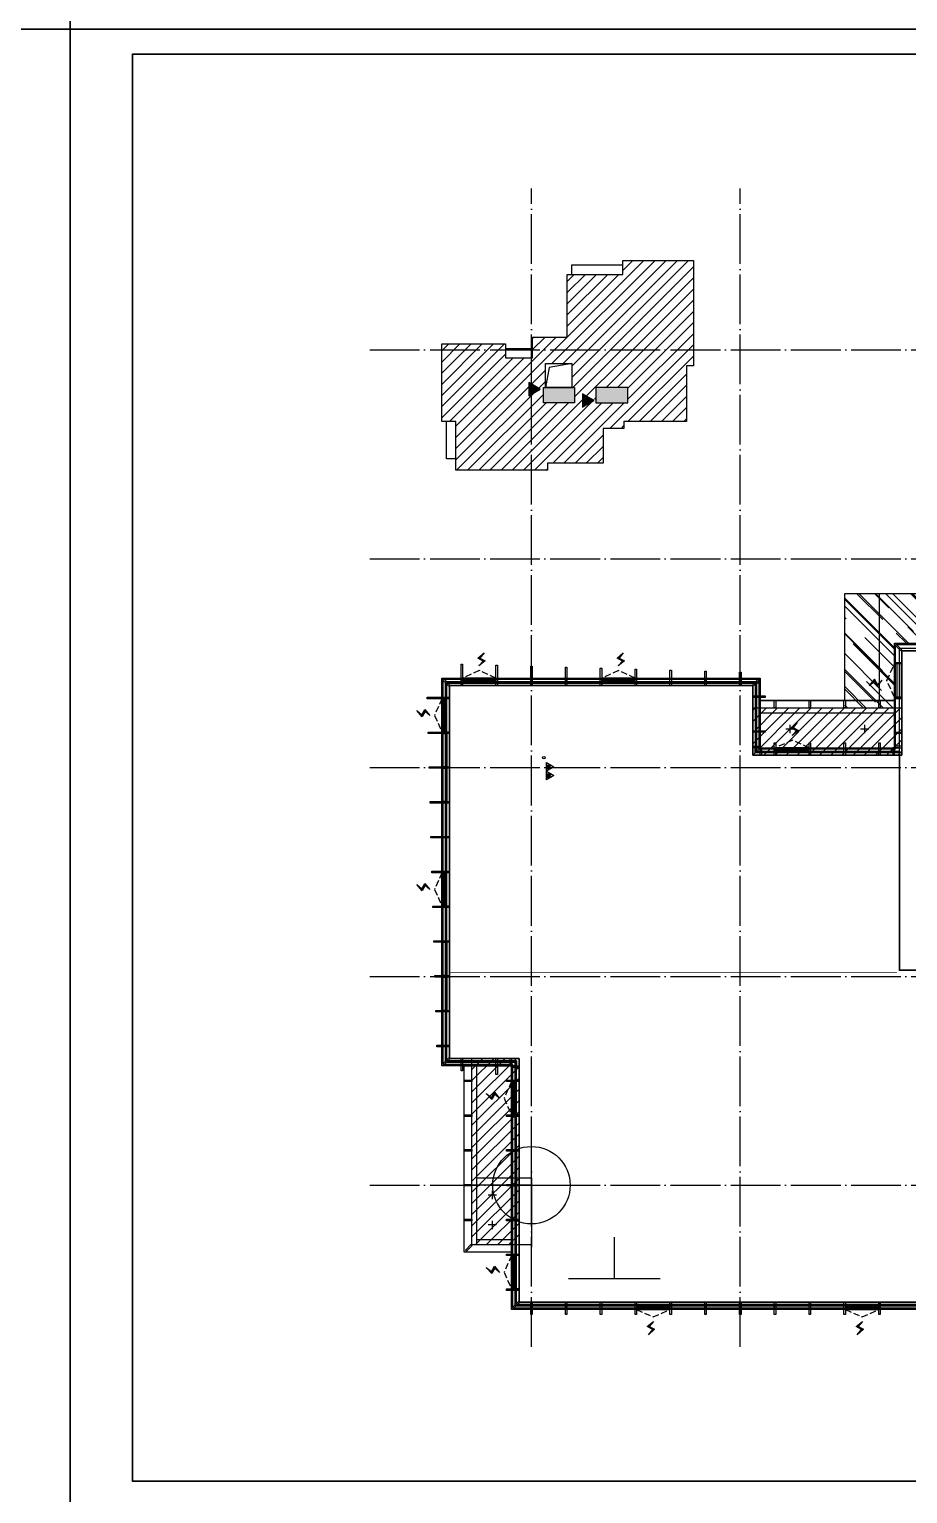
# Model space of a CAD drawing. Extents: x -292644 to 263613, y -713695 to 491457.
# Drawn here: x -20198 to 15135, y 46989 to 105900 of the extents above; entities that cross this region are included whole.
import ezdxf
from ezdxf.xclip import XClip

# ---------------------------------------------------------------- set-up
doc = ezdxf.new("R2010")
doc.units = 0
doc.header["$LTSCALE"] = 1000
doc.header["$MEASUREMENT"] = 0
for name, pattern in [('10#楼幕墙$0$DASH', [0.35, 0.25, -0.1]), ('104-10 轴网$0$DOTE', [2.42, 2, -0.2, 0.02, -0.2]), ('X-104 8#10#平面_t3$0$109-34 轴网$0$L1$0$$AUDIT_BAD_LTYPE1', [0]), ('X-104 8#10#平面_t3$0$DASH', [0.35, 0.25, -0.1])]:
    doc.linetypes.add(name, pattern=pattern)
doc.layers.get('0').update_dxf_attribs({"linetype": 'CONTINUOUS'})
doc.layers.get('Defpoints').update_dxf_attribs({"linetype": 'CONTINUOUS'})
doc.layers.add('10#楼幕墙$0$04-不打印_辅助线', color=165, linetype='CONTINUOUS', plot=False)
doc.layers.add('X-104 8#10#平面_t3$0$04-不打印_辅助线', color=165, linetype='CONTINUOUS', plot=False)
for name, color, linetype in [('10#楼幕墙$0$04-电动窗', 1, 'CONTINUOUS'), ('10#楼幕墙$0$A-C_玻璃幕墙', 140, 'CONTINUOUS'), ('10#楼幕墙$0$A-C_窗b', 191, 'CONTINUOUS'), ('10#楼幕墙$0$A-O_屋面', 201, 'CONTINUOUS'), ('10#楼幕墙$0$A-TECH_结构', 21, 'CONTINUOUS'), ('104-10 轴网$0$A_AXIS-轴线', 36, '104-10 轴网$0$DOTE'), ('X-104 8#10#平面_t3$0$05-填充_156', 156, 'CONTINUOUS'), ('X-104 8#10#平面_t3$0$05-填充_天正', 26, 'CONTINUOUS'), ('X-104 8#10#平面_t3$0$A-C_玻璃幕墙', 140, 'CONTINUOUS'), ('X-104 8#10#平面_t3$0$A-O_分水线', 127, 'CONTINUOUS'), ('X-104 8#10#平面_t3$0$A-O_屋面', 201, 'CONTINUOUS'), ('X-104 8#10#平面_t3$0$A-SUR_看线', 231, 'CONTINUOUS'), ('X-104 8#10#平面_t3$0$A-TECH_结构', 21, 'CONTINUOUS'), ('X-104 8#10#平面_t3$0$A_STR-砼柱', 51, 'CONTINUOUS'), ('X-104 8#10#平面_t3$0$EH_玻璃', 156, 'CONTINUOUS'), ('X-104 8#10#平面_t3$0$EH_石材', 116, 'CONTINUOUS'), ('X-104 8#10#平面_t3$0$水-消火栓', 41, 'CONTINUOUS')]:
    doc.layers.add(name, color=color, linetype=linetype)
doc.layers.add('X-104 8#10#平面_t3$0$000套内', color=226, linetype='CONTINUOUS', lineweight=30, plot=False)
doc.layers.get('X-104 8#10#平面_t3$0$A-O_分水线').off()
pattern_1 = [(45, (0, 0), (-224.5064, 224.5064), [])]

# ---------------------------------------------------------------- blocks, each defined once
blk = doc.blocks.new('104-8910 结构')
at = {"layer": 'Defpoints'}
blk.add_lwpolyline([(-19000, -118200), (61000, -118200), (61000, 41800), (-19000, 41800)], close=True, dxfattribs=at)
blk = doc.blocks.new('图框-A1')
for points, const_width in [([(0, 0), (841, 0), (841, 594), (0, 594)], 0.05), ([(766, 584), (25, 584), (25, 10), (766, 10)], 0.5)]:
    blk.add_lwpolyline(points, close=True, dxfattribs=dict(const_width=const_width))
at = {"const_width": 0.05}
blk.add_lwpolyline([(0, 297), (2, 297)], dxfattribs=at)
blk = doc.blocks.new('104-10 轴网')
at = {"layer": '104-10 轴网$0$A_AXIS-轴线', "linetype": '104-10 轴网$0$DOTE'}
for p, q in [((0, -6500), (0, 40100)), ((8400, -6500), (8400, 40100)), ((16800, -6500), (16800, 40100)), ((25200, -6500), (25200, 40100)), ((33600, -6500), (33600, 40100)), ((42000, -6500), (42000, 40100)), ((120430, 40100), (120430, -6500)), ((128830, 40100), (128830, -6500)), ((137230, 40100), (137230, -6500)), ((145630, 40100), (145630, -6500)), ((154030, 40100), (154030, -6500)), ((162430, 40100), (162430, -6500)), ((-6500, 33600), (48500, 33600)), ((168930, 33600), (113930, 33600)), ((-6500, 25200), (48500, 25200)), ((168930, 25200), (113930, 25200)), ((-6500, 16800), (48500, 16800)), ((168930, 16800), (113930, 16800)), ((-6500, 8400), (48500, 8400)), ((168930, 8400), (113930, 8400)), ((-6500, 0), (48500, 0)), ((168930, 0), (113930, 0))]:
    blk.add_line(p, q, dxfattribs=at)
at = {"layer": 'Defpoints'}
for points in [[(-16050, 45500), (58050, 45500), (58050, -11900), (-16050, -11900)], [(104380, 45500), (178480, 45500), (178480, -11900), (104380, -11900)]]:
    blk.add_lwpolyline(points, close=True, dxfattribs=at)
blk = doc.blocks.new('X-104 8#10#平面_t3$0$rhyseuyi')
at = {"layer": 'X-104 8#10#平面_t3$0$04-不打印_辅助线', "linetype": 'X-104 8#10#平面_t3$0$109-34 轴网$0$L1$0$$AUDIT_BAD_LTYPE1'}
h = blk.add_hatch(dxfattribs=at)
h.set_pattern_fill('ANSI31', color=256, scale=200)
h.set_pattern_definition(pattern_1)
h.paths.add_polyline_path([(8900, 78600), (14900, 78600), (14900, 76700), (8900, 76700)])
h = blk.add_hatch(dxfattribs=at)
h.set_pattern_fill('ANSI31', color=256, scale=200)
h.set_pattern_definition(pattern_1)
h.paths.add_polyline_path([(-2400, 64500), (-500, 64500), (-500, 57000), (-2400, 57000)])
for points in [[(8900, 78600), (14900, 78600), (14900, 76700), (8900, 76700)], [(-2400, 64500), (-500, 64500), (-500, 57000), (-2400, 57000)]]:
    blk.add_lwpolyline(points, close=True, dxfattribs=at)
at = {"layer": 'X-104 8#10#平面_t3$0$A-TECH_结构', "linetype": 'X-104 8#10#平面_t3$0$109-34 轴网$0$L1$0$$AUDIT_BAD_LTYPE1'}
blk.add_lwpolyline([(-500, 64500), (-500, 54700), (17300, 54700), (17300, 56100), (28500, 56100), (28500, 63100), (34100, 63100), (34100, 64500), (45300, 64500), (45300, 75700), (46700, 75700), (46700, 96300), (33100, 96300), (33100, 93500), (21900, 93500), (21900, 80900), (14900, 80900), (14900, 76700), (8900, 76700), (8900, 79500), (-3300, 79500), (-3300, 64500)], close=True, dxfattribs=at)
for points in [[(8900, 78600), (14900, 78600)], [(-500, 57000), (-2400, 57000), (-2400, 64500)]]:
    blk.add_lwpolyline(points, dxfattribs=at)
blk = doc.blocks.new('10#楼幕墙$0$2')
for points in [[(-199772, 234016), (-199772, 236514)], [(-199772, 234016), (-202271, 234016)], [(-199772, 234016), (-199772, 231517)], [(-199772, 234016), (-197274, 234016)]]:
    blk.add_lwpolyline(points)
blk.add_circle((-199772, 234016), 1557)
blk = doc.blocks.new('10#楼幕墙$0$ii')
blk.add_lwpolyline([(-1340, 0), (0, 0), (0, -150), (-1340, -150)], close=True)
blk = doc.blocks.new('10#楼幕墙$0$$TCHSYS$WIN2D')
for p, q in [((-0.5, 0.5), (0.5, 0.5)), ((-0.5, 0.5), (-0.5, -0.5)), ((0.5, 0.5), (0.5, -0.5)), ((0.5, 0.167), (-0.5, 0.167)), ((0.5, -0.167), (-0.5, -0.167)), ((-0.5, -0.5), (0.5, -0.5))]:
    blk.add_line(p, q)
blk = doc.blocks.new('10#楼幕墙$0$开启扇')
at = {"layer": '10#楼幕墙$0$04-电动窗'}
h = blk.add_hatch(color=1, dxfattribs=at)
h.dxf.hatch_style = 1
h.paths.add_polyline_path([(681, 540), (510, 729), (726, 846), (478, 1066), (647, 856), (430, 739)])
at = {"linetype": '10#楼幕墙$0$DASH'}
blk.add_lwpolyline([(0, 50), (670, 350), (1340, 50)], dxfattribs=at)
at = {"layer": '10#楼幕墙$0$04-电动窗', "color": 1}
blk.add_lwpolyline([(681, 540), (510, 729), (726, 846), (478, 1066), (647, 856), (430, 739), (681, 540)], close=True, dxfattribs=at)
at = {"xscale": -1340, "yscale": 300, "zscale": 1340, "rotation": 180}
blk.add_blockref('10#楼幕墙$0$$TCHSYS$WIN2D', (670, -100), dxfattribs=at)
blk = doc.blocks.new('*U3399')
blk.add_lwpolyline([(720, 0), (0, 0), (0, 150), (720, 150)], close=True)
blk = doc.blocks.new('*U3405')
blk.add_lwpolyline([(510, 0), (0, 0), (0, 150), (510, 150)], close=True)
blk = doc.blocks.new('10#楼幕墙$0$A$C13E80662')
for points in [[(150, 150), (150, 200), (0, 200), (0, 0), (150, 0)], [(150, 0), (200, 0), (200, 150), (150, 150)]]:
    blk.add_lwpolyline(points)
blk = doc.blocks.new('10#楼幕墙')
at = {"layer": '10#楼幕墙$0$04-不打印_辅助线'}
for points in [[(-18550, 105900), (65550, 105900), (65550, 165300), (-18550, 165300)], [(-18550, 46500), (65550, 46500), (65550, 105900), (-18550, 105900)]]:
    blk.add_lwpolyline(points, close=True, dxfattribs=at)
at = {"layer": '10#楼幕墙$0$A-C_玻璃幕墙'}
for points in [[(45600, 64200), (34400, 64200), (34400, 62800), (28800, 62800), (28800, 55800), (17600, 55800), (17600, 54400), (-800, 54400), (-800, 64200), (-3600, 64200), (-3600, 79800), (9200, 79800), (9200, 77000), (14600, 77000), (14600, 81200), (21600, 81200), (21600, 93800), (32800, 93800), (32800, 96600), (47000, 96600), (47000, 75400), (45600, 75400)], [(45550, 64250), (34350, 64250), (34350, 62850), (28750, 62850), (28750, 55850), (17550, 55850), (17550, 54450), (-750, 54450), (-750, 64250), (-3550, 64250), (-3550, 79750), (9150, 79750), (9150, 76950), (14650, 76950), (14650, 81150), (21650, 81150), (21650, 93750), (32850, 93750), (32850, 96550), (46950, 96550), (46950, 75450), (45550, 75450)], [(45400, 64400), (34200, 64400), (34200, 63000), (28600, 63000), (28600, 56000), (17400, 56000), (17400, 54600), (-600, 54600), (-600, 64400), (-3400, 64400), (-3400, 79600), (9000, 79600), (9000, 76800), (14800, 76800), (14800, 81000), (21800, 81000), (21800, 93600), (33000, 93600), (33000, 96400), (46800, 96400), (46800, 75600), (45400, 75600)], [(14629, 81129), (14671, 81171), (14900, 80943), (14858, 80900)], [(-2770, 79500), (-2830, 79500), (-2830, 80360), (-2770, 80360)], [(-1370, 79500), (-1430, 79500), (-1430, 80320), (-1370, 80320)], [(30, 79500), (-30, 79500), (-30, 80280), (30, 80280)], [(1430, 79500), (1370, 79500), (1370, 80240), (1430, 80240)], [(2830, 79500), (2770, 79500), (2770, 80200), (2830, 80200)], [(4230, 79500), (4170, 79500), (4170, 80160), (4230, 80160)], [(5630, 79500), (5570, 79500), (5570, 80120), (5630, 80120)], [(14900, 80430), (14900, 80370), (14600, 80370), (14600, 80430)], [(-3571, 79729), (-3529, 79771), (-3279, 79521), (-3321, 79479)], [(7030, 79500), (6970, 79500), (6970, 80080), (7030, 80080)], [(8430, 79500), (8370, 79500), (8370, 80040), (8430, 80040)], [(9171, 79729), (9129, 79771), (8900, 79543), (8942, 79500)], [(-3300, 79030), (-3300, 78970), (-4200, 78970), (-4200, 79030)], [(9400, 79080), (9400, 79020), (8900, 79020), (8900, 79080)], [(14900, 79030), (14900, 78970), (14600, 78970), (14600, 79030)], [(9830, 78600), (9770, 78600), (9770, 78900), (9830, 78900)], [(11230, 78600), (11170, 78600), (11170, 78900), (11230, 78900)], [(12630, 78600), (12570, 78600), (12570, 78900), (12630, 78900)], [(14030, 78600), (13970, 78600), (13970, 78900), (14030, 78900)], [(-3300, 77630), (-3300, 77570), (-4160, 77570), (-4160, 77630)], [(9400, 77680), (9400, 77620), (8900, 77620), (8900, 77680)], [(9830, 76700), (9770, 76700), (9770, 77200), (9830, 77200)], [(11230, 76700), (11170, 76700), (11170, 77200), (11230, 77200)], [(12630, 76700), (12570, 76700), (12570, 77200), (12630, 77200)], [(14030, 76700), (13970, 76700), (13970, 77200), (14030, 77200)], [(14900, 77630), (14900, 77570), (14600, 77570), (14600, 77630)], [(9200, 77060), (9200, 77000), (8900, 77000), (8900, 77060)], [(9200, 77000), (9260, 77000), (9260, 76700), (9200, 76700)], [(14600, 77000), (14540, 77000), (14540, 76700), (14600, 76700)], [(14600, 77060), (14600, 77000), (14900, 77000), (14900, 77060)], [(-3300, 76230), (-3300, 76170), (-4120, 76170), (-4120, 76230)], [(-3300, 74830), (-3300, 74770), (-4080, 74770), (-4080, 74830)], [(-3300, 73430), (-3300, 73370), (-4040, 73370), (-4040, 73430)], [(-3300, 72030), (-3300, 71970), (-4000, 71970), (-4000, 72030)], [(-3300, 70630), (-3300, 70570), (-3960, 70570), (-3960, 70630)], [(-3300, 69230), (-3300, 69170), (-3920, 69170), (-3920, 69230)], [(-3300, 67830), (-3300, 67770), (-3880, 67770), (-3880, 67830)], [(-3300, 66430), (-3300, 66370), (-3840, 66370), (-3840, 66430)], [(-3300, 65030), (-3300, 64970), (-3800, 64970), (-3800, 65030)], [(-3279, 64479), (-3321, 64521), (-3550, 64293), (-3508, 64250)], [(-2770, 64000), (-2830, 64000), (-2830, 64500), (-2770, 64500)], [(-1370, 63850), (-1430, 63850), (-1430, 64500), (-1370, 64500)], [(-800, 64200), (-860, 64200), (-860, 64500), (-800, 64500)], [(-2400, 63630), (-2400, 63570), (-2700, 63570), (-2700, 63630)], [(-500, 63630), (-500, 63570), (-1000, 63570), (-1000, 63630)], [(-800, 64140), (-800, 64200), (-500, 64200), (-500, 64140)], [(-2400, 62230), (-2400, 62170), (-2700, 62170), (-2700, 62230)], [(-500, 62230), (-500, 62170), (-1000, 62170), (-1000, 62230)], [(-2400, 60830), (-2400, 60770), (-2700, 60770), (-2700, 60830)], [(-500, 60830), (-500, 60770), (-1000, 60770), (-1000, 60830)], [(-2400, 59430), (-2400, 59370), (-2700, 59370), (-2700, 59430)], [(-500, 59430), (-500, 59370), (-1000, 59370), (-1000, 59430)], [(-2400, 58030), (-2400, 57970), (-2700, 57970), (-2700, 58030)], [(-500, 58030), (-500, 57970), (-1000, 57970), (-1000, 58030)], [(-2650, 56792), (-2608, 56750), (-2379, 56979), (-2421, 57021)], [(-500, 56630), (-500, 56570), (-1000, 56570), (-1000, 56630)], [(-500, 55230), (-500, 55170), (-1000, 55170), (-1000, 55230)], [(-479, 54679), (-521, 54721), (-750, 54493), (-708, 54450)], [(30, 54200), (-30, 54200), (-30, 54700), (30, 54700)], [(1430, 54200), (1370, 54200), (1370, 54700), (1430, 54700)], [(2830, 54200), (2770, 54200), (2770, 54700), (2830, 54700)], [(4230, 54200), (4170, 54200), (4170, 54700), (4230, 54700)], [(5630, 54200), (5570, 54200), (5570, 54700), (5630, 54700)], [(7030, 54200), (6970, 54200), (6970, 54700), (7030, 54700)], [(8430, 54200), (8370, 54200), (8370, 54700), (8430, 54700)], [(9830, 54200), (9770, 54200), (9770, 54700), (9830, 54700)], [(11230, 54200), (11170, 54200), (11170, 54700), (11230, 54700)], [(12630, 54200), (12570, 54200), (12570, 54700), (12630, 54700)], [(14030, 54200), (13970, 54200), (13970, 54700), (14030, 54700)]]:
    blk.add_lwpolyline(points, close=True, dxfattribs=at)
at = {"layer": '10#楼幕墙$0$A-O_屋面'}
for points in [[(9200, 78900), (14600, 78900)], [(9200, 78600), (14600, 78600)], [(9200, 78400), (14600, 78400)], [(-800, 56700), (-2700, 56700), (-2700, 64200)], [(-800, 57000), (-2400, 57000), (-2400, 64200)], [(-800, 57200), (-2200, 57200), (-2200, 64200)]]:
    blk.add_lwpolyline(points, dxfattribs=at)
at = {"layer": '10#楼幕墙$0$A-TECH_结构'}
blk.add_lwpolyline([(45300, 64500), (34100, 64500), (34100, 63100), (28500, 63100), (28500, 56100), (17300, 56100), (17300, 54700), (-500, 54700), (-500, 64500), (-3300, 64500), (-3300, 79500), (8900, 79500), (8900, 76700), (14900, 76700), (14900, 80900), (21900, 80900), (21900, 93500), (33100, 93500), (33100, 96300), (46700, 96300), (46700, 75700), (45300, 75700)], close=True, dxfattribs=at)
at = {"layer": '10#楼幕墙$0$04-不打印_辅助线'}
blk.add_blockref('10#楼幕墙$0$2', (199772, -174616), dxfattribs=at)
at = {"layer": '10#楼幕墙$0$A-C_玻璃幕墙', "xscale": -1}
for p in [(-1430, 79750), (4170, 79750), (11170, 76950)]:
    blk.add_blockref('10#楼幕墙$0$开启扇', p, dxfattribs=at)
at = {"layer": '10#楼幕墙$0$A-C_玻璃幕墙'}
for name, p, rotation in [('10#楼幕墙$0$开启扇', (14650, 79030), 90), ('10#楼幕墙$0$ii', (-3550, 77570), 90), ('10#楼幕墙$0$A$C13E80662', (14800, 76800), 90), ('10#楼幕墙$0$ii', (-3550, 76170), 90), ('10#楼幕墙$0$ii', (-3550, 69170), 90), ('10#楼幕墙$0$ii', (-3550, 67770), 90), ('10#楼幕墙$0$ii', (-750, 60770), 90), ('10#楼幕墙$0$ii', (-750, 59370), 90), ('10#楼幕墙$0$ii', (30, 54450), 180), ('10#楼幕墙$0$ii', (7030, 54450), 180), ('10#楼幕墙$0$ii', (8430, 54450), 180)]:
    blk.add_blockref(name, p, dxfattribs=dict(at, rotation=rotation))
for name, p in [('10#楼幕墙$0$ii', (-30, 79750)), ('10#楼幕墙$0$ii', (1370, 79750)), ('10#楼幕墙$0$ii', (8370, 79750)), ('*U3399', (8430, 79600)), ('*U3405', (9260, 76800))]:
    blk.add_blockref(name, p, dxfattribs=at)
at = {"layer": '10#楼幕墙$0$A-C_玻璃幕墙', "xscale": -1}
for name, p, rotation in [('10#楼幕墙$0$开启扇', (-3550, 78970), 90), ('10#楼幕墙$0$A$C13E80662', (9000, 76800), 270), ('10#楼幕墙$0$A$C13E80662', (-600, 64400), 90), ('10#楼幕墙$0$开启扇', (-750, 63570), 90), ('10#楼幕墙$0$开启扇', (-750, 56570), 90), ('10#楼幕墙$0$开启扇', (12630, 54450), 180)]:
    blk.add_blockref(name, p, dxfattribs=dict(at, rotation=rotation))
at = {"layer": '10#楼幕墙$0$A-C_窗b', "color": 4, "xscale": -1}
for p, rotation in [((-3550, 71970), 90), ((4230, 54450), 180)]:
    blk.add_blockref('10#楼幕墙$0$开启扇', p, dxfattribs=dict(at, rotation=rotation))
blk = doc.blocks.new('X-104 8#10#平面_t3$0$jtkjuyriuy')
h = blk.add_hatch()
h.set_pattern_fill('ANSI31', color=8, scale=30, angle=45)
h.set_pattern_definition([(90, (0, 0), (-47.625, 1e-14), [])])
h.paths.add_polyline_path([(-138, 138), (138, 138), (138, -138), (-138, -138)])
for points in [[(-168, 168), (168, 168), (168, -168), (-168, -168)], [(-138, 138), (138, 138), (138, -138), (-138, -138)]]:
    blk.add_lwpolyline(points, close=True)
at = {"layer": 'X-104 8#10#平面_t3$0$04-不打印_辅助线'}
for p, q in [((-168, 0), (168, 0)), ((0, 168), (0, -168))]:
    blk.add_line(p, q, dxfattribs=at)
blk = doc.blocks.new('X-104 8#10#平面_t3$0$gfdsaewqe')
h = blk.add_hatch(color=4)
h.dxf.hatch_style = 1
h.paths.add_polyline_path([(0, 0), (-2072, 1196), (-2072, -1196)])
at = {"color": 4}
blk.add_lwpolyline([(0, 0), (-2072, 1196), (-2072, -1196)], close=True, dxfattribs=at)
blk = doc.blocks.new('X-104 8#10#平面_t3$0$$TWTSYS$00000546')
h = blk.add_hatch()
h.set_pattern_fill('ANSI31', color=256, scale=200, style=0)
h.set_pattern_definition([(45, (-38543.802, -6670.83), (-17.67767, 17.67767), [])])
h.paths.add_polyline_path([(-65, 174), (65, 174), (65, 44), (-65, 44)])
for points in [[(0, 344), (-198, 0), (198, 0)], [(-65, 174), (65, 174), (65, 44), (-65, 44)]]:
    blk.add_lwpolyline(points, close=True)
blk = doc.blocks.new('X-104 8#10#平面_t3$0$A$C46662BA1')
at = {"layer": 'X-104 8#10#平面_t3$0$水-消火栓'}
blk.add_circle((500, 76600), 50, dxfattribs=at)
at = {"layer": 'X-104 8#10#平面_t3$0$水-消火栓', "xscale": -0.88, "yscale": 0.88, "zscale": 0.88, "rotation": 270}
for p in [(600, 76226), (600, 75877)]:
    blk.add_blockref('X-104 8#10#平面_t3$0$$TWTSYS$00000546', p, dxfattribs=at)
blk = doc.blocks.new('X-104 8#10#平面_t3')
at = {"layer": 'X-104 8#10#平面_t3$0$05-填充_156'}
h = blk.add_hatch(dxfattribs=at)
h.set_pattern_fill('ANSI31', color=256, scale=200)
h.set_pattern_definition([(45, (-53834.58, 172943.1), (-224.5064, 224.5064), [])])
h.paths.add_polyline_path([(6520, 93520), (6520, 96600), (3680, 96600), (3680, 96040), (1440, 96040), (1440, 93520), (40, 93520), (40, 92680), (-1040, 92680), (-1040, 93240), (-3600, 93240), (-3600, 90120), (-3040, 90120), (-3040, 88160), (640, 88160), (640, 88440), (2880, 88440), (2880, 89840), (3720, 89840), (3720, 90120), (6240, 90120), (6240, 92360), (6520, 92360)])
h.paths.add_polyline_path([(1620, 92450), (1620, 91490), (1730, 91490), (1730, 90870), (480, 90870), (480, 91490), (560, 91490), (560, 92450)], flags=16)
h.paths.add_polyline_path([(2590, 91490), (3880, 91490), (3880, 90870), (2590, 90870)], flags=16)
h.paths.add_polyline_path([(2526, 91212), (2554, 90945), (2526, 90677)], flags=16)
h.paths.add_polyline_path([(393, 91397), (393, 91129), (393, 91665)], flags=16)
at = {"layer": 'X-104 8#10#平面_t3$0$05-填充_天正'}
h = blk.add_hatch(color=256, dxfattribs=at)
h.dxf.hatch_style = 1
h.paths.add_polyline_path([(480, 91490), (1730, 91490), (1730, 90870), (480, 90870)])
h = blk.add_hatch(color=256, dxfattribs=at)
h.dxf.hatch_style = 1
h.paths.add_polyline_path([(2590, 90870), (3880, 90870), (3880, 91490), (2590, 91490)])
at = {"layer": 'X-104 8#10#平面_t3$0$EH_玻璃'}
h = blk.add_hatch(dxfattribs=at)
h.set_pattern_fill('AR-RROOF', color=256, scale=600, angle=-45)
h.set_pattern_definition([(315, (4e-09, 152400), (1724.209, -646.5784), [11430, -1524, 3810, -762]), (315, (986, 151952.8), (177.809, 1255.44), [2286, -251.46, 4572, -571.5]), (315, (727.4, 152588.6), (3162.8462, -2440.8336), [6096, -1066.8, 3048, -762])])
h.paths.add_polyline_path([(12600, 78600), (14600, 78600), (14600, 81200), (21600, 81200), (21600, 83200), (12600, 83200)])
at = {"linetype": 'X-104 8#10#平面_t3$0$109-34 轴网$0$L1$0$$AUDIT_BAD_LTYPE1'}
blk.add_lwpolyline([(65550, 105900), (65550, 46500), (-18550, 46500), (-18550, 105900)], close=True, dxfattribs=at)
at = {"layer": 'X-104 8#10#平面_t3$0$000套内'}
blk.add_lwpolyline([(28650, 63000), (28650, 55950), (17450, 55950), (17450, 54550), (-650, 54550), (-650, 64350), (-3450, 64350), (-3450, 79650), (9050, 79650), (9050, 76850), (14800, 76850), (14800, 68050), (21550, 68050), (21550, 66950), (25450, 66950), (25450, 63000), (28650, 63000)], close=True, dxfattribs=at)
at = {"layer": 'X-104 8#10#平面_t3$0$04-不打印_辅助线'}
for points in [[(-102650, 105900), (-18550, 105900), (-18550, 165300), (-102650, 165300)], [(-102650, 46500), (-18550, 46500), (-18550, 105900), (-102650, 105900)], [(9200, 78900), (9200, 77000), (14600, 77000), (14600, 78900)], [(-2700, 56700), (-2700, 64200), (-800, 64200), (-800, 56700)]]:
    blk.add_lwpolyline(points, close=True, dxfattribs=at)
at = {"layer": 'X-104 8#10#平面_t3$0$04-不打印_辅助线', "linetype": 'X-104 8#10#平面_t3$0$109-34 轴网$0$L1$0$$AUDIT_BAD_LTYPE1'}
blk.add_lwpolyline([(-2200, 59700), (0, 59700), (0, 57000), (-2200, 57000)], close=True, dxfattribs=at)
at = {"layer": 'X-104 8#10#平面_t3$0$A-C_玻璃幕墙'}
blk.add_line((14000, 78900), (14000, 83200), dxfattribs=at)
blk.add_lwpolyline([(12600, 78900), (12600, 83200), (21400, 83200)], dxfattribs=at)
at = {"layer": 'X-104 8#10#平面_t3$0$A-O_屋面'}
for points in [[(1620, 96040), (1620, 96420), (3680, 96420)], [(-1040, 93060), (40, 93060)], [(1620, 92450), (716, 92295), (560, 91490)], [(-3040, 88620), (-3420, 88620), (-3420, 90120)], [(9200, 78900), (14600, 78900)], [(9200, 78600), (14600, 78600)], [(-800, 56700), (-2700, 56700), (-2700, 64200)], [(-800, 57000), (-2400, 57000), (-2400, 64200)]]:
    blk.add_lwpolyline(points, dxfattribs=at)
at = {"layer": 'X-104 8#10#平面_t3$0$A-SUR_看线', "linetype": 'X-104 8#10#平面_t3$0$DASH', "ltscale": 2, "const_width": 30}
blk.add_lwpolyline([(14700, 67950), (-3300, 67950)], dxfattribs=at)
at = {"layer": 'X-104 8#10#平面_t3$0$A_STR-砼柱'}
for points in [[(6240, 90120), (3720, 90120), (3720, 89840), (2880, 89840), (2880, 88440), (640, 88440), (640, 88160), (-3040, 88160), (-3040, 90120), (-3600, 90120), (-3600, 93240), (-1040, 93240), (-1040, 92680), (40, 92680), (40, 93520), (1440, 93520), (1440, 96040), (3680, 96040), (3680, 96600), (6520, 96600), (6520, 93520), (6520, 93520), (6520, 92360), (6240, 92360)], [(560, 92450), (1620, 92450), (1620, 91490), (560, 91490)], [(480, 91490), (1730, 91490), (1730, 90870), (480, 90870)], [(2590, 90870), (3880, 90870), (3880, 91490), (2590, 91490)]]:
    blk.add_lwpolyline(points, close=True, dxfattribs=at)
at = {"layer": 'X-104 8#10#平面_t3$0$EH_石材', "linetype": 'X-104 8#10#平面_t3$0$109-34 轴网$0$L1$0$$AUDIT_BAD_LTYPE1'}
for p, q in [((3340, 55647), (3340, 57315)), ((1495, 55647), (5184, 55647))]:
    blk.add_line(p, q, dxfattribs=at)
at = {"linetype": 'X-104 8#10#平面_t3$0$109-34 轴网$0$L1$0$$AUDIT_BAD_LTYPE1'}
ref = blk.add_blockref('10#楼幕墙', (0, 0), dxfattribs=at)
XClip(ref).set_block_clipping_path([(-18550, -12900), (65550.0000000001, 343500.0000000001)])
at = {"xscale": 100, "yscale": 100, "zscale": 100}
for p in [(-18550, 105900), (-18550, 46500)]:
    blk.add_blockref('图框-A1', p, dxfattribs=at)
at = {"linetype": 'X-104 8#10#平面_t3$0$109-34 轴网$0$L1$0$$AUDIT_BAD_LTYPE1'}
ref = blk.add_blockref('104-8910 结构', (-130, 165700), dxfattribs=at)
XClip(ref).set_block_clipping_path([(-15919.9999999997, -118200.0000000001), (58180.0000000003, -60800.0000000001)])
ref = blk.add_blockref('104-10 轴网', (0, 59400))
XClip(ref).set_block_clipping_path([(-16049.9999999999, -11899.9999999999), (58050, 45500.0000000001)])
at = {"color": 6, "xscale": 0.224, "yscale": 0.224, "zscale": 0.224}
for p in [(356, 91423), (2517, 90971)]:
    blk.add_blockref('X-104 8#10#平面_t3$0$gfdsaewqe', p, dxfattribs=at)
at = {"layer": 'X-104 8#10#平面_t3$0$A-O_分水线', "linetype": 'X-104 8#10#平面_t3$0$109-34 轴网$0$L1$0$$AUDIT_BAD_LTYPE1'}
blk.add_blockref('X-104 8#10#平面_t3$0$A$C46662BA1', (0, 0), dxfattribs=at)
at = {"layer": 'X-104 8#10#平面_t3$0$A-O_分水线', "xscale": -1}
for p in [(10400, 77750), (13400, 77750), (-1577, 59000), (-1577, 57800)]:
    blk.add_blockref('X-104 8#10#平面_t3$0$jtkjuyriuy', p, dxfattribs=at)
at = {"layer": 'X-104 8#10#平面_t3$0$A-TECH_结构', "linetype": 'X-104 8#10#平面_t3$0$109-34 轴网$0$L1$0$$AUDIT_BAD_LTYPE1'}
blk.add_blockref('X-104 8#10#平面_t3$0$rhyseuyi', (0, 0), dxfattribs=at)

msp = doc.modelspace()

# ---------------------------------------------------------------- block references
msp.add_blockref('X-104 8#10#平面_t3', (0, 0))

doc.saveas('drawing.dxf')
